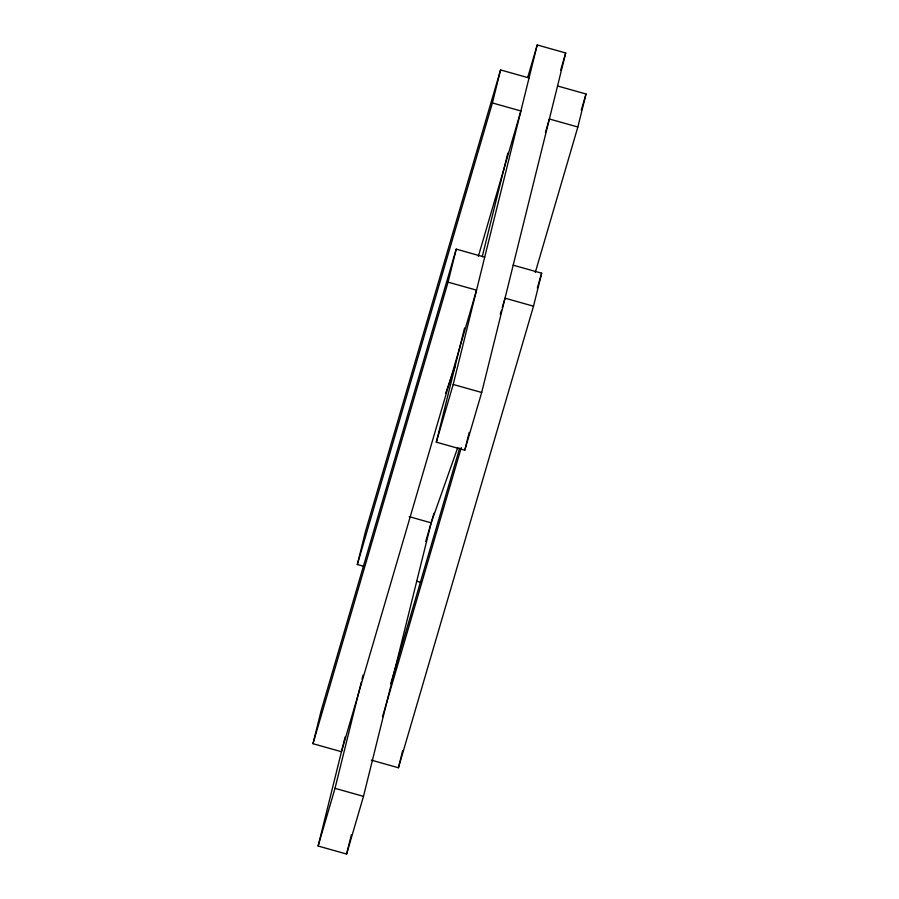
<?xml version="1.0" encoding="UTF-8"?>
<svg xmlns="http://www.w3.org/2000/svg" width="899" height="899" viewBox="0 0 899 899"><rect width="100%" height="100%" fill="white"/><g stroke="black" fill="none" stroke-linecap="round" stroke-linejoin="round"><path stroke-width="1.35" d="M456.231 249.124L448.062 282.14L476.537 290.152L341.463 751.721L312.976 743.698L321.145 710.693L456.231 249.124L484.707 257.148M363.803 566.336L357.33 564.505L365.488 531.5L500.574 69.942L529.05 77.955M357.33 564.505L492.405 102.947L500.574 69.942M431.318 522.285L363.488 796.357L346.609 854.05L318.122 846.026L345.115 736.944M318.122 846.026L335.012 788.333L361.331 681.981M362.005 679.251L363.016 675.16M527.803 77.157L537.22 44.95L565.707 52.974L481.684 392.492L464.794 450.185L436.318 442.162L464.558 328.034M482.212 256.721L507.856 153.1M436.318 442.162L453.197 384.469L537.22 44.95M346.609 854.05L351.329 834.957M464.794 450.185L469.188 432.453M371.242 760.105L398.426 767.757L402.673 750.598M398.426 767.757L533.512 306.199L541.67 273.195L513.194 265.171M535.321 272.341L577.855 127.006L586.024 94.002L557.537 85.978M312.976 743.698L448.062 282.14M478.358 256.294L520.892 110.97L492.405 102.947M560.605 70.414L565.707 52.974M425.71 541.524L433.981 513.273M545.435 132.445L549.368 118.983L577.855 127.006M390.717 683.667L459.636 448.174M382.547 716.683L461.311 447.545M500.293 314.324L501.485 310.29M502.271 307.593L505.024 298.176L533.512 306.199M581.293 110.15L586.024 94.002M537.344 287.995L541.67 273.195M445.646 393.166L454.984 366.713M457.793 447.477L431.172 522.858L409.169 516.655M453.197 384.469L481.684 392.492M416.878 581.282L420.766 582.372M335.012 788.333L363.488 796.357"/></g></svg>
